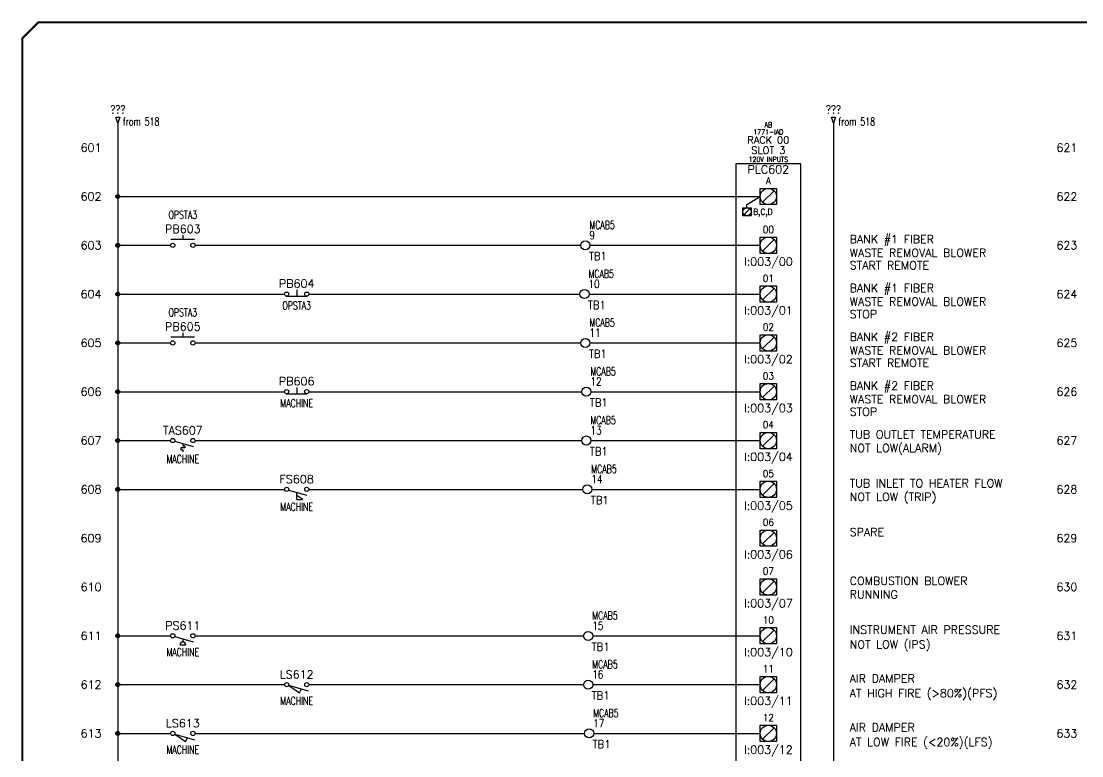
# Model space of a CAD drawing. Header units: inches. Extents: x 0 to 33.5, y 0 to 22.4.
# Drawn here: x 0.02 to 16.32, y 11.16 to 22.44 of the extents above; entities that cross this region are included whole.
import ezdxf
from ezdxf.enums import TextEntityAlignment as Align

# ---------------------------------------------------------------- set-up
doc = ezdxf.new("R2010")
doc.units = ezdxf.units.IN
doc.header["$MEASUREMENT"] = 0
for name, color, linetype in [('BLK_18AWG', 251, 'Continuous'), ('DESC', 150, 'Continuous'), ('LOC', 8, 'Continuous'), ('MISC', 7, 'Continuous'), ('RED_18AWG', 1, 'Continuous'), ('SYMS', 7, 'Continuous'), ('TAGS', 150, 'Continuous'), ('TERMS', 123, 'Continuous'), ('TITLE', 7, 'Continuous'), ('WHT_16AWG', 7, 'Continuous'), ('WIREREF', 52, 'Continuous'), ('XREF', 7, 'Continuous')]:
    doc.layers.add(name, color=color, linetype=linetype)
doc.styles.add('ITALIC', font='ITALIC')
doc.styles.add('LEGACY', font='romans.shx')
doc.styles.add('SIMPLEX', font='SIMPLEX')
doc.styles.add('WD', font='romans.shx')

# ---------------------------------------------------------------- blocks, each defined once
blk = doc.blocks.new('PLCIO_7923')
at = {"layer": 'SYMS'}
for p, q in [((0.5, 0.5), (-0.5, 0.5)), ((-0.5, 0.5), (-0.5, -13.125)), ((0.5, -13.125), (0.5, 0.5)), ((-0.328, -0.125), (-0.125, 0)), ((-0.125, 0.125), (0.125, 0.125)), ((-0.125, -0.125), (-0.125, 0.125)), ((0.088, 0.088), (-0.088, -0.088)), ((0.125, 0.125), (0.125, -0.125)), ((-0.328, -0.172), (-0.328, -0.125)), ((0.125, -0.125), (-0.125, -0.125)), ((-0.391, -0.172), (-0.266, -0.172)), ((-0.391, -0.297), (-0.391, -0.172)), ((-0.266, -0.297), (-0.391, -0.297)), ((-0.284, -0.19), (-0.372, -0.279)), ((-0.266, -0.172), (-0.266, -0.297)), ((-0.125, -0.625), (0.125, -0.625)), ((-0.125, -0.875), (-0.125, -0.625)), ((-0.125, -0.625), (0.125, -0.625)), ((-0.125, -0.875), (-0.125, -0.625)), ((0.125, -0.625), (0.125, -0.875)), ((0.125, -0.625), (0.125, -0.875)), ((0.088, -0.662), (-0.088, -0.838)), ((0.125, -0.875), (-0.125, -0.875)), ((0.125, -0.875), (-0.125, -0.875)), ((-0.125, -1.375), (0.125, -1.375)), ((-0.125, -1.625), (-0.125, -1.375)), ((-0.125, -1.375), (0.125, -1.375)), ((-0.125, -1.625), (-0.125, -1.375)), ((0.088, -1.412), (-0.088, -1.588)), ((0.125, -1.375), (0.125, -1.625)), ((0.125, -1.375), (0.125, -1.625)), ((0.125, -1.625), (-0.125, -1.625)), ((0.125, -1.625), (-0.125, -1.625)), ((-0.125, -2.125), (0.125, -2.125)), ((-0.125, -2.375), (-0.125, -2.125)), ((-0.125, -2.125), (0.125, -2.125)), ((-0.125, -2.375), (-0.125, -2.125)), ((0.088, -2.162), (-0.088, -2.338)), ((0.125, -2.125), (0.125, -2.375)), ((0.125, -2.125), (0.125, -2.375)), ((0.125, -2.375), (-0.125, -2.375)), ((0.125, -2.375), (-0.125, -2.375)), ((-0.125, -2.875), (0.125, -2.875)), ((-0.125, -3.125), (-0.125, -2.875)), ((-0.125, -2.875), (0.125, -2.875)), ((-0.125, -3.125), (-0.125, -2.875)), ((0.088, -2.912), (-0.088, -3.088)), ((0.125, -2.875), (0.125, -3.125)), ((0.125, -2.875), (0.125, -3.125)), ((0.125, -3.125), (-0.125, -3.125)), ((0.125, -3.125), (-0.125, -3.125)), ((-0.125, -3.625), (0.125, -3.625)), ((-0.125, -3.875), (-0.125, -3.625)), ((-0.125, -3.625), (0.125, -3.625)), ((-0.125, -3.875), (-0.125, -3.625)), ((0.088, -3.662), (-0.088, -3.838)), ((0.125, -3.625), (0.125, -3.875)), ((0.125, -3.625), (0.125, -3.875)), ((0.125, -3.875), (-0.125, -3.875)), ((0.125, -3.875), (-0.125, -3.875)), ((-0.125, -4.375), (0.125, -4.375)), ((-0.125, -4.625), (-0.125, -4.375)), ((-0.125, -4.375), (0.125, -4.375)), ((-0.125, -4.625), (-0.125, -4.375)), ((0.125, -4.375), (0.125, -4.625)), ((0.125, -4.375), (0.125, -4.625)), ((0.088, -4.412), (-0.088, -4.588)), ((0.125, -4.625), (-0.125, -4.625)), ((0.125, -4.625), (-0.125, -4.625)), ((-0.125, -5.125), (0.125, -5.125)), ((-0.125, -5.375), (-0.125, -5.125)), ((-0.125, -5.125), (0.125, -5.125)), ((-0.125, -5.375), (-0.125, -5.125)), ((0.088, -5.162), (-0.088, -5.338)), ((0.125, -5.125), (0.125, -5.375)), ((0.125, -5.125), (0.125, -5.375)), ((0.125, -5.375), (-0.125, -5.375)), ((0.125, -5.375), (-0.125, -5.375)), ((-0.125, -5.875), (0.125, -5.875)), ((-0.125, -6.125), (-0.125, -5.875)), ((-0.125, -5.875), (0.125, -5.875)), ((-0.125, -6.125), (-0.125, -5.875)), ((0.088, -5.912), (-0.088, -6.088)), ((0.125, -5.875), (0.125, -6.125)), ((0.125, -5.875), (0.125, -6.125)), ((0.125, -6.125), (-0.125, -6.125)), ((0.125, -6.125), (-0.125, -6.125)), ((-0.125, -6.625), (0.125, -6.625)), ((-0.125, -6.875), (-0.125, -6.625)), ((-0.125, -6.625), (0.125, -6.625)), ((-0.125, -6.875), (-0.125, -6.625)), ((0.088, -6.662), (-0.088, -6.838)), ((0.125, -6.625), (0.125, -6.875)), ((0.125, -6.625), (0.125, -6.875)), ((0.125, -6.875), (-0.125, -6.875)), ((0.125, -6.875), (-0.125, -6.875)), ((-0.125, -7.375), (0.125, -7.375)), ((-0.125, -7.625), (-0.125, -7.375)), ((-0.125, -7.375), (0.125, -7.375)), ((-0.125, -7.625), (-0.125, -7.375)), ((0.088, -7.412), (-0.088, -7.588)), ((0.125, -7.375), (0.125, -7.625)), ((0.125, -7.375), (0.125, -7.625)), ((0.125, -7.625), (-0.125, -7.625)), ((0.125, -7.625), (-0.125, -7.625)), ((-0.125, -8.125), (0.125, -8.125)), ((-0.125, -8.375), (-0.125, -8.125)), ((-0.125, -8.125), (0.125, -8.125)), ((-0.125, -8.375), (-0.125, -8.125)), ((0.125, -8.125), (0.125, -8.375)), ((0.125, -8.125), (0.125, -8.375)), ((0.088, -8.162), (-0.088, -8.338)), ((0.125, -8.375), (-0.125, -8.375)), ((0.125, -8.375), (-0.125, -8.375))]:
    blk.add_line(p, q, dxfattribs=at)
for centre, radius in [((0, 0), 0.125), ((-0.328, -0.234), 0.0625), ((0, -0.75), 0.125), ((0, -1.5), 0.125), ((0, -2.25), 0.125), ((0, -3), 0.125), ((0, -3.75), 0.125), ((0, -4.5), 0.125), ((0, -5.25), 0.125), ((0, -6), 0.125), ((0, -6.75), 0.125), ((0, -7.5), 0.125), ((0, -8.25), 0.125)]:
    blk.add_circle(centre, radius, dxfattribs=at)
at = {"layer": 'SYMS', "style": 'LEGACY'}
for tag, height, width, p in [('LOC', 0.0781, 0.8, (0, 1.17)), ('MFG', 0.0781, 0.8, (0, 1.062)), ('CAT', 0.0781, 0.9, (0, 0.953)), ('DESC', 0.0781, 0.8, (0, 0.53)), ('TERM01', 0.109, 0.9, (0, 0.188)), ('TERM02', 0.109, 0.9, (0, -0.562)), ('TERM03', 0.109, 0.9, (0, -1.312)), ('TERM04', 0.109, 0.9, (0, -2.062)), ('TERM05', 0.109, 0.9, (0, -2.812)), ('TERM06', 0.109, 0.9, (0, -3.562)), ('TERM07', 0.109, 0.9, (0, -4.312)), ('TERM08', 0.109, 0.9, (0, -5.062)), ('TERM09', 0.109, 0.9, (0, -5.812)), ('TERM10', 0.109, 0.9, (0, -6.562)), ('TERM11', 0.109, 0.9, (0, -7.312)), ('TERM12', 0.109, 0.9, (0, -8.062)), ('TERM13', 0.109, 0.9, (0, -8.812)), ('TERM14', 0.109, 0.9, (0, -9.562)), ('TERM15', 0.109, 0.9, (0, -10.312)), ('TERM16', 0.109, 0.9, (0, -11.062)), ('TERM17', 0.109, 0.9, (0, -11.812)), ('TERM18', 0.109, 0.9, (0, -12.562))]:
    blk.add_attdef(tag, text='', height=height, dxfattribs=dict(at, width=width)).set_placement(p, align=Align.CENTER)
at = {"layer": 'SYMS', "linetype": 'Continuous', "style": 'LEGACY', "flags": 9}
blk.add_attdef('ASSYCODE', text='', height=0.01, dxfattribs=at).set_placement((0.23, 1.071), align=Align.CENTER)
at = {"layer": 'SYMS', "style": 'LEGACY'}
for tag, p in [('LINE1', (0, 0.812)), ('LINE2', (0, 0.656)), ('TAG', (0, 0.353))]:
    blk.add_attdef(tag, text='', height=0.109, dxfattribs=at).set_placement(p, align=Align.CENTER)
at = {"layer": 'SYMS', "style": 'LEGACY', "flags": 1}
for tag, p in [('X4TERM01', (-0.125, 0)), ('X4TERM02', (-0.125, -0.75)), ('X4TERM03', (-0.125, -1.5)), ('X4TERM04', (-0.125, -2.25)), ('X4TERM05', (-0.125, -3)), ('X4TERM06', (-0.125, -3.75)), ('X4TERM07', (-0.125, -4.5)), ('X4TERM08', (-0.125, -5.25)), ('X4TERM09', (-0.125, -6)), ('X4TERM10', (-0.125, -6.75)), ('X4TERM11', (-0.125, -7.5)), ('X4TERM12', (-0.125, -8.25)), ('X4TERM13', (-0.125, -9)), ('X4TERM14', (-0.125, -9.75)), ('X4TERM15', (-0.125, -10.5)), ('X4TERM16', (-0.125, -11.25)), ('X4TERM17', (-0.125, -12)), ('X1TERM18', (0.125, -12.75))]:
    blk.add_attdef(tag, p, '', height=0.01, dxfattribs=at)
at = {"layer": 'SYMS', "style": 'LEGACY', "width": 0.9}
for tag, p in [('TERMDESC01', (-0.172, -0.062)), ('TERMDESC02', (-0.188, -0.812)), ('TERMDESC03', (-0.188, -1.562)), ('TERMDESC04', (-0.188, -2.312)), ('TERMDESC05', (-0.188, -3.062)), ('TERMDESC06', (-0.188, -3.812)), ('TERMDESC07', (-0.188, -4.562)), ('TERMDESC08', (-0.188, -5.312)), ('TERMDESC09', (-0.188, -6.062)), ('TERMDESC10', (-0.188, -6.812)), ('TERMDESC11', (-0.188, -7.562)), ('TERMDESC12', (-0.188, -8.312)), ('TERMDESC13', (-0.188, -9.062)), ('TERMDESC14', (-0.188, -9.812)), ('TERMDESC15', (-0.188, -10.562)), ('TERMDESC16', (-0.188, -11.312)), ('TERMDESC17', (-0.188, -12.062))]:
    blk.add_attdef(tag, text='', height=0.0781, dxfattribs=at).set_placement(p, align=Align.TOP_RIGHT)
for tag, height, p in [('TERM', 0.0938, (-0.234, -0.188)), ('TERMDESC18', 0.0781, (0.188, -12.812))]:
    blk.add_attdef(tag, text='', height=height, dxfattribs=at).set_placement(p, align=Align.TOP_LEFT)
for tag, p in [('DESCA02', (1.25, -0.719)), ('DESCB02', (1.25, -0.859)), ('DESCC02', (1.25, -1)), ('DESCD02', (1.25, -1.141)), ('DESCE02', (1.25, -1.281)), ('DESCA03', (1.25, -1.469)), ('DESCB03', (1.25, -1.609)), ('DESCC03', (1.25, -1.75)), ('DESCD03', (1.25, -1.891)), ('DESCE03', (1.25, -2.031)), ('DESCA04', (1.25, -2.219)), ('DESCB04', (1.25, -2.359)), ('DESCC04', (1.25, -2.5)), ('DESCD04', (1.25, -2.641)), ('DESCE04', (1.25, -2.781)), ('DESCA05', (1.25, -2.969)), ('DESCB05', (1.25, -3.109)), ('DESCC05', (1.25, -3.25)), ('DESCD05', (1.25, -3.391)), ('DESCE05', (1.25, -3.531)), ('DESCA06', (1.25, -3.719)), ('DESCB06', (1.25, -3.859)), ('DESCC06', (1.25, -4)), ('DESCD06', (1.25, -4.141)), ('DESCE06', (1.25, -4.281)), ('DESCA07', (1.25, -4.469)), ('DESCB07', (1.25, -4.609)), ('DESCC07', (1.25, -4.75)), ('DESCD07', (1.25, -4.891)), ('DESCE07', (1.25, -5.031)), ('DESCA08', (1.25, -5.219)), ('DESCB08', (1.25, -5.359)), ('DESCC08', (1.25, -5.5)), ('DESCD08', (1.25, -5.641)), ('DESCE08', (1.25, -5.781)), ('DESCA09', (1.25, -5.969)), ('DESCB09', (1.25, -6.109)), ('DESCC09', (1.25, -6.25)), ('DESCD09', (1.25, -6.391)), ('DESCE09', (1.25, -6.531)), ('DESCA10', (1.25, -6.719)), ('DESCB10', (1.25, -6.859)), ('DESCC10', (1.25, -7)), ('DESCD10', (1.25, -7.141)), ('DESCE10', (1.25, -7.281)), ('DESCA11', (1.25, -7.469)), ('DESCB11', (1.25, -7.609)), ('DESCC11', (1.25, -7.75)), ('DESCD11', (1.25, -7.891)), ('DESCE11', (1.25, -8.031)), ('DESCA12', (1.25, -8.219)), ('DESCB12', (1.25, -8.359)), ('DESCC12', (1.25, -8.5)), ('DESCD12', (1.25, -8.641)), ('DESCE12', (1.25, -8.781)), ('DESCA13', (1.25, -8.969)), ('DESCB13', (1.25, -9.109)), ('DESCC13', (1.25, -9.25)), ('DESCD13', (1.25, -9.391)), ('DESCE13', (1.25, -9.531)), ('DESCA14', (1.25, -9.719)), ('DESCB14', (1.25, -9.859)), ('DESCC14', (1.25, -10)), ('DESCD14', (1.25, -10.141)), ('DESCE14', (1.25, -10.281)), ('DESCA15', (1.25, -10.469)), ('DESCB15', (1.25, -10.609)), ('DESCC15', (1.25, -10.75)), ('DESCD15', (1.25, -10.891)), ('DESCE15', (1.25, -11.031)), ('DESCA16', (1.25, -11.219)), ('DESCB16', (1.25, -11.359)), ('DESCC16', (1.25, -11.5)), ('DESCD16', (1.25, -11.641)), ('DESCE16', (1.25, -11.781)), ('DESCA17', (1.25, -11.969)), ('DESCB17', (1.25, -12.109)), ('DESCC17', (1.25, -12.25)), ('DESCD17', (1.25, -12.391)), ('DESCE17', (1.25, -12.531))]:
    blk.add_attdef(tag, p, '', height=0.109, dxfattribs=at)
at = {"layer": 'SYMS', "style": 'LEGACY'}
for tag, p in [('TAGA02', (0, -0.938)), ('TAGA03', (0, -1.688)), ('TAGA04', (0, -2.438)), ('TAGA05', (0, -3.188)), ('TAGA06', (0, -3.938)), ('TAGA07', (0, -4.688)), ('TAGA08', (0, -5.438)), ('TAGA09', (0, -6.188)), ('TAGA10', (0, -6.938)), ('TAGA11', (0, -7.688)), ('TAGA12', (0, -8.438)), ('TAGA13', (0, -9.188)), ('TAGA14', (0, -9.938)), ('TAGA15', (0, -10.688)), ('TAGA16', (0, -11.438)), ('TAGA17', (0, -12.188))]:
    blk.add_attdef(tag, text='', height=0.109, dxfattribs=at).set_placement(p, align=Align.TOP_CENTER)
blk = doc.blocks.new('HTS11')
at = {"linetype": 'Continuous'}
blk.add_line((-0.125, -0.01), (0.157, -0.091), dxfattribs=at)
for p, q in [((0.031, -0.111), (-0.031, -0.111)), ((-0.031, -0.111), (-0.031, -0.142)), ((-0.031, -0.142), (0, -0.142)), ((0, -0.046), (0, -0.08)), ((0, -0.08), (0.031, -0.08)), ((0, -0.142), (0, -0.174)), ((0.031, -0.08), (0.031, -0.111))]:
    blk.add_line(p, q)
for centre in [(-0.155, 0), (0.155, 0)]:
    blk.add_circle(centre, 0.0322)
at = {"style": 'WD', "width": 0.7}
for tag, p in [('INST', (0, 0.732)), ('LOC', (0, 0.562)), ('DESC1', (0, 0.406)), ('DESC2', (0, 0.25)), ('XREF', (0, -0.332))]:
    blk.add_attdef(tag, text='', height=0.125, dxfattribs=at).set_placement(p, align=Align.CENTER)
at = {"style": 'WD'}
blk.add_attdef('TAG1', text='', height=0.125, dxfattribs=at).set_placement((0, 0.094), align=Align.CENTER)
for tag, p, flags in [('X4TERM01', (-0.188, 0), 1), ('FAMILY', (0.038, 0.037), 9), ('CONTACT', (0.038, 0.02), 1), ('X1TERM02', (0.188, 0), 1)]:
    blk.add_attdef(tag, p, '', height=0.01, dxfattribs=dict(at, flags=flags))
for tag, p in [('X2LINK', (0, 0.031)), ('X8LINK', (0, -0.219))]:
    blk.add_attdef(tag, p, '', height=0.01, dxfattribs=at)
at = {"linetype": 'Continuous', "style": 'WD', "flags": 9}
for tag, p in [('CAT', (0.063, -0.007)), ('ASSYCODE', (0.062, -0.047)), ('MFG', (0.063, -0.027))]:
    blk.add_attdef(tag, text='', height=0.01, dxfattribs=at).set_placement(p, align=Align.CENTER)
at = {"linetype": 'Continuous', "style": 'WD', "flags": 8}
blk.add_attdef('TERM01', text='', height=0.125, dxfattribs=at).set_placement((-0.25, -0.016), align=Align.TOP_RIGHT)
blk.add_attdef('TERM02', text='', height=0.125, dxfattribs=at).set_placement((0.25, -0.016), align=Align.TOP_LEFT)
at = {"style": 'WD', "width": 0.7}
blk.add_attdef('RATING1', (0.249, -0.278), '', height=0.125, dxfattribs=at)
blk = doc.blocks.new('HPS11')
at = {"linetype": 'Continuous'}
blk.add_line((-0.125, -0.01), (0.157, -0.091), dxfattribs=at)
for p, q in [((-0.044, -0.141), (0.044, -0.141)), ((0, -0.046), (0, -0.096))]:
    blk.add_line(p, q)
for centre in [(-0.155, 0), (0.155, 0)]:
    blk.add_circle(centre, 0.0322)
blk.add_arc((0, -0.141), 0.0442, 0, 180)
at = {"style": 'WD', "width": 0.7}
for tag, p in [('INST', (0, 0.732)), ('LOC', (0, 0.562)), ('DESC1', (0, 0.406)), ('DESC2', (0, 0.25)), ('XREF', (0, -0.316))]:
    blk.add_attdef(tag, text='', height=0.125, dxfattribs=at).set_placement(p, align=Align.CENTER)
at = {"style": 'WD'}
blk.add_attdef('TAG1', text='', height=0.125, dxfattribs=at).set_placement((0, 0.094), align=Align.CENTER)
for tag, p, flags in [('X4TERM01', (-0.188, 0), 1), ('FAMILY', (0.038, 0.037), 9), ('CONTACT', (0.038, 0.02), 1), ('X1TERM02', (0.188, 0), 1)]:
    blk.add_attdef(tag, p, '', height=0.01, dxfattribs=dict(at, flags=flags))
for tag, p in [('X2LINK', (0, 0.031)), ('X8LINK', (0, -0.172))]:
    blk.add_attdef(tag, p, '', height=0.01, dxfattribs=at)
at = {"linetype": 'Continuous', "style": 'WD', "flags": 9}
for tag, p in [('CAT', (0.063, -0.007)), ('ASSYCODE', (0.062, -0.047)), ('MFG', (0.063, -0.027))]:
    blk.add_attdef(tag, text='', height=0.01, dxfattribs=at).set_placement(p, align=Align.CENTER)
at = {"linetype": 'Continuous', "style": 'WD', "flags": 8}
blk.add_attdef('TERM01', text='', height=0.125, dxfattribs=at).set_placement((-0.25, -0.031), align=Align.TOP_RIGHT)
blk.add_attdef('TERM02', text='', height=0.125, dxfattribs=at).set_placement((0.25, -0.031), align=Align.TOP_LEFT)
at = {"style": 'WD', "width": 0.7}
blk.add_attdef('RATING1', (0.258, -0.304), '', height=0.125, dxfattribs=at)
blk = doc.blocks.new('HFS11')
at = {"linetype": 'Continuous'}
blk.add_line((-0.125, -0.01), (0.157, -0.091), dxfattribs=at)
for p, q in [((0, -0.156), (0, -0.046)), ((0.093, -0.156), (0, -0.094)), ((0, -0.156), (0.093, -0.156))]:
    blk.add_line(p, q)
for centre in [(-0.155, 0), (0.155, 0)]:
    blk.add_circle(centre, 0.0322)
at = {"style": 'WD', "width": 0.7}
for tag, p in [('INST', (0, 0.732)), ('LOC', (0, 0.562)), ('DESC1', (0, 0.406)), ('DESC2', (0, 0.25)), ('XREF', (0, -0.348))]:
    blk.add_attdef(tag, text='', height=0.125, dxfattribs=at).set_placement(p, align=Align.CENTER)
at = {"style": 'WD'}
blk.add_attdef('TAG1', text='', height=0.125, dxfattribs=at).set_placement((0, 0.094), align=Align.CENTER)
for tag, p, flags in [('X4TERM01', (-0.188, 0), 1), ('FAMILY', (0.038, 0.037), 9), ('CONTACT', (0.038, 0.02), 1), ('X1TERM02', (0.188, 0), 1)]:
    blk.add_attdef(tag, p, '', height=0.01, dxfattribs=dict(at, flags=flags))
for tag, p in [('X2LINK', (0, 0.047)), ('X8LINK', (0, -0.203))]:
    blk.add_attdef(tag, p, '', height=0.01, dxfattribs=at)
at = {"linetype": 'Continuous', "style": 'WD', "flags": 9}
for tag, p in [('CAT', (0.063, -0.007)), ('ASSYCODE', (0.062, -0.047)), ('MFG', (0.063, -0.027))]:
    blk.add_attdef(tag, text='', height=0.01, dxfattribs=at).set_placement(p, align=Align.CENTER)
at = {"linetype": 'Continuous', "style": 'WD', "flags": 8}
blk.add_attdef('TERM01', text='', height=0.125, dxfattribs=at).set_placement((-0.25, -0.031), align=Align.TOP_RIGHT)
blk.add_attdef('TERM02', text='', height=0.125, dxfattribs=at).set_placement((0.25, -0.031), align=Align.TOP_LEFT)
at = {"style": 'WD', "width": 0.7}
blk.add_attdef('RATING1', (0.249, -0.313), '', height=0.125, dxfattribs=at)
blk = doc.blocks.new('HLS11')
at = {"linetype": 'Continuous'}
for p, q in [((-0.125, -0.01), (0.041, -0.124)), ((-0.125, -0.01), (0.179, -0.097)), ((0.041, -0.124), (0.073, -0.067))]:
    blk.add_line(p, q, dxfattribs=at)
for centre in [(-0.155, 0), (0.155, 0)]:
    blk.add_circle(centre, 0.0322)
at = {"style": 'WD', "width": 0.7}
for tag, p in [('INST', (0, 0.732)), ('LOC', (0, 0.562)), ('DESC1', (0, 0.406)), ('DESC2', (0, 0.25)), ('XREF', (0, -0.299))]:
    blk.add_attdef(tag, text='', height=0.125, dxfattribs=at).set_placement(p, align=Align.CENTER)
at = {"style": 'WD'}
blk.add_attdef('TAG1', text='', height=0.125, dxfattribs=at).set_placement((0, 0.094), align=Align.CENTER)
for tag, p, flags in [('X4TERM01', (-0.188, 0), 1), ('FAMILY', (0.038, 0.037), 9), ('CONTACT', (0.038, 0.02), 1), ('X1TERM02', (0.188, 0), 1)]:
    blk.add_attdef(tag, p, '', height=0.01, dxfattribs=dict(at, flags=flags))
for tag, p in [('X2LINK', (0, 0.031)), ('X8LINK', (0, -0.156))]:
    blk.add_attdef(tag, p, '', height=0.01, dxfattribs=at)
at = {"linetype": 'Continuous', "style": 'WD', "flags": 9}
for tag, p in [('CAT', (0.063, -0.007)), ('ASSYCODE', (0.062, -0.047)), ('MFG', (0.063, -0.027))]:
    blk.add_attdef(tag, text='', height=0.01, dxfattribs=at).set_placement(p, align=Align.CENTER)
at = {"linetype": 'Continuous', "style": 'WD', "flags": 8}
blk.add_attdef('TERM01', text='', height=0.125, dxfattribs=at).set_placement((-0.25, -0.031), align=Align.TOP_RIGHT)
blk.add_attdef('TERM02', text='', height=0.125, dxfattribs=at).set_placement((0.25, -0.031), align=Align.TOP_LEFT)
blk = doc.blocks.new('WDDOT')
for radius in [0.03, 0.0187, 0.00929]:
    blk.add_circle((0, 0), radius)
blk = doc.blocks.new('WD_MLRH')
at = {"style": 'WD'}
blk.add_attdef('RUNGFIRST', text='', height=0.125, dxfattribs=at).set_placement((-0.25, 0), align=Align.MIDDLE_RIGHT)
at = {"style": 'WD', "flags": 1}
for tag, p in [('RUNGHORV', (-0.25, -0.127)), ('RUNGINC', (-0.25, -0.163)), ('WIREMODE', (-0.25, -0.281)), ('RUNGDIST', (-0.25, -0.2)), ('RUNGCNT', (-0.25, -0.237)), ('WIREFMT', (-0.25, -0.321)), ('WIRE-START', (-0.25, -0.356)), ('WIRE-GSUF', (-0.25, -0.396)), ('PH3SPACE', (-0.25, -0.437))]:
    blk.add_attdef(tag, text='', height=0.025, dxfattribs=at).set_placement(p, align=Align.RIGHT)
blk = doc.blocks.new('HA1D2')
blk.add_lwpolyline([(0, 0.094), (0.031, 0.094), (0, 0), (-0.031, 0.094), (0, 0.094)])
at = {"style": 'WD', "width": 0.8, "flags": 8}
blk.add_attdef('WIRENO', text='', height=0.125, dxfattribs=at).set_placement((0, 0.15), align=Align.CENTER)
at = {"style": 'WD', "flags": 1}
for tag, p in [('X8TERM01', (0, 0)), ('SIGCODE', (0.026, 0.066))]:
    blk.add_attdef(tag, p, '', height=0.01, dxfattribs=at)
at = {"style": 'WD', "width": 0.7}
for tag, p in [('XREF', (0.077, -0.037)), ('DESC1', (0.077, -0.206))]:
    blk.add_attdef(tag, p, '', height=0.125, dxfattribs=at)
blk = doc.blocks.new('HPB12')
for p, q in [((0, 0.065), (0, -0.033)), ((-0.156, -0.033), (0.156, -0.033))]:
    blk.add_line(p, q)
for centre in [(-0.155, 0), (0.155, 0)]:
    blk.add_circle(centre, 0.0322)
at = {"style": 'WD', "width": 0.7}
for tag, p in [('INST', (0, 0.738)), ('LOC', (0, 0.568)), ('DESC1', (0, 0.412)), ('DESC2', (0, 0.255)), ('XREF', (0, -0.232))]:
    blk.add_attdef(tag, text='', height=0.125, dxfattribs=at).set_placement(p, align=Align.CENTER)
at = {"style": 'WD'}
blk.add_attdef('TAG1', text='', height=0.125, dxfattribs=at).set_placement((0, 0.099), align=Align.CENTER)
for tag, p, flags in [('X4TERM01', (-0.188, 0), 1), ('FAMILY', (0.054, 0.058), 9), ('CONTACT', (0.054, 0.042), 9), ('X1TERM02', (0.188, 0), 1)]:
    blk.add_attdef(tag, p, '', height=0.01, dxfattribs=dict(at, flags=flags))
for tag, p in [('X2LINK', (0, 0.125)), ('X8LINK', (0, -0.094))]:
    blk.add_attdef(tag, p, '', height=0.01, dxfattribs=at)
at = {"linetype": 'Continuous', "style": 'WD', "flags": 9}
for tag, p in [('MFG', (0.076, -0.006)), ('CAT', (0.076, 0.017)), ('ASSYCODE', (0.076, -0.022))]:
    blk.add_attdef(tag, text='', height=0.01, dxfattribs=at).set_placement(p, align=Align.CENTER)
at = {"linetype": 'Continuous', "style": 'WD', "flags": 8}
blk.add_attdef('TERM01', text='', height=0.125, dxfattribs=at).set_placement((-0.25, -0.031), align=Align.TOP_RIGHT)
blk.add_attdef('TERM02', text='', height=0.125, dxfattribs=at).set_placement((0.25, -0.031), align=Align.TOP_LEFT)
blk = doc.blocks.new('HPB11')
for p, q in [((-0.185, 0.094), (0.18, 0.094)), ((0, 0.156), (0, 0.094))]:
    blk.add_line(p, q)
for centre in [(-0.155, 0), (0.155, 0)]:
    blk.add_circle(centre, 0.0322)
at = {"style": 'WD', "width": 0.7}
for tag, p in [('INST', (0, 0.826)), ('LOC', (0, 0.656)), ('DESC1', (0, 0.5)), ('DESC2', (0, 0.344)), ('XREF', (0, -0.219))]:
    blk.add_attdef(tag, text='', height=0.125, dxfattribs=at).set_placement(p, align=Align.CENTER)
at = {"style": 'WD'}
blk.add_attdef('TAG1', text='', height=0.125, dxfattribs=at).set_placement((0, 0.188), align=Align.CENTER)
for tag, p in [('X2LINK', (0, 0.219)), ('X8LINK', (0, 0))]:
    blk.add_attdef(tag, p, '', height=0.01, dxfattribs=at)
for tag, p, flags in [('X4TERM01', (-0.188, 0), 1), ('X1TERM02', (0.188, 0), 1), ('FAMILY', (0.205, 0.152), 9), ('CONTACT', (0.205, 0.136), 1)]:
    blk.add_attdef(tag, p, '', height=0.01, dxfattribs=dict(at, flags=flags))
at = {"linetype": 'Continuous', "style": 'WD', "flags": 9}
for tag, p in [('ASSYCODE', (0.23, 0.071)), ('MFG', (0.228, 0.089)), ('CAT', (0.23, 0.108))]:
    blk.add_attdef(tag, text='', height=0.01, dxfattribs=at).set_placement(p, align=Align.CENTER)
at = {"linetype": 'Continuous', "style": 'WD', "flags": 8}
blk.add_attdef('TERM01', text='', height=0.125, dxfattribs=at).set_placement((-0.25, -0.031), align=Align.TOP_RIGHT)
blk.add_attdef('TERM02', text='', height=0.125, dxfattribs=at).set_placement((0.25, -0.031), align=Align.TOP_LEFT)
blk = doc.blocks.new('acade_title')
at = {"layer": 'TITLE', "const_width": 0.0312}
blk.add_lwpolyline([(30.594, 0.281), (30.594, 22.177), (30.344, 22.427), (0.281, 22.427), (0.031, 22.177), (0.031, 0.281), (0.281, 0.031), (30.344, 0.031)], close=True, dxfattribs=at)
at = {"layer": 'TITLE', "color": 1, "style": 'ITALIC'}
for tag, height, p in [('TITLE#1', 0.125, (32.156, 3.406)), ('TITLE#2', 0.125, (32.156, 3.204)), ('TITLE#3', 0.125, (32.156, 3.001)), ('TITLE#4', 0.125, (32.156, 2.799)), ('DWG#', 0.2, (32.156, 0.826))]:
    blk.add_attdef(tag, text='', height=height, dxfattribs=at).set_placement(p, align=Align.CENTER)
at = {"layer": 'TITLE', "color": 1, "style": 'SIMPLEX'}
blk.add_attdef('CAD#', (30.826, 1.958), '', height=0.0938, rotation=90, dxfattribs=at)
at = {"layer": 'TITLE', "color": 1}
for tag, p, height, style in [('ENGINEER', (31.237, 1.958), 0.0938, 'ITALIC'), ('CHKDBY', (32.424, 1.958), 0.0938, 'ITALIC'), ('JOB#', (31.464, 1.644), 0.0938, 'SIMPLEX'), ('DRAWNBY', (32.494, 1.644), 0.0938, 'ITALIC'), ('SCALE', (31.353, 1.344), 0.0938, 'SIMPLEX'), ('DATE', (32.408, 1.344), 0.0938, 'SIMPLEX'), ('SHTS', (32.532, 0.25), 0.2, 'ITALIC')]:
    blk.add_attdef(tag, p, '', height=height, dxfattribs=dict(at, style=style))
at = {"layer": 'TITLE', "color": 1, "style": 'ITALIC'}
blk.add_attdef('SH#', text='', height=0.2, dxfattribs=at).set_placement((31.881, 0.25), align=Align.RIGHT)
at = {"layer": 'TITLE', "color": 7, "flags": 9}
blk.add_attdef('WD_TB', (31.219, 0.031), '', height=0.125, dxfattribs=at)
blk = doc.blocks.new('HT0002')
blk.add_circle((0, 0), 0.0699)
at = {"style": 'WD'}
for tag, p, width in [('INST', (0.062, 0.42), 0.7), ('LOC', (0.062, 0.25), 0.7), ('DESC1', (0.053, -0.385), 0.8)]:
    blk.add_attdef(tag, p, '', height=0.125, dxfattribs=dict(at, width=width))
at = {"linetype": 'Continuous', "style": 'WD'}
for tag, p, height, width, flags in [('TERM01', (0.062, 0.094), 0.125, 0.8, 8), ('TAGSTRIP', (0.053, -0.229), 0.125, 0.9, 8), ('CAT', (0.213, -0.406), 0.109, 0.8, 1), ('DESC2', (0.053, -0.541), 0.125, 0.8, 8), ('DESC3', (0.053, -0.698), 0.125, 0.8, 8)]:
    blk.add_attdef(tag, p, '', height=height, dxfattribs=dict(at, width=width, flags=flags))
at = {"style": 'WD', "flags": 1}
for tag, p, height in [('X4TERM01', (-0.07, 0), 0.0125), ('X4TERMDESC01', (-0.055, -0.023), 0.025), ('X2TERMDESC01', (-0.006, 0.029), 0.025), ('STRIPSEQ', (0, 0), 0.00125), ('X2TERM01', (0, 0.07), 0.0125), ('X2PIN01', (0.033, 0.084), 0.0125), ('X1TERMDESC01', (0.039, 0.007), 0.025), ('X1TERM01', (0.07, 0), 0.0125), ('X1PIN01', (0.087, 0.016), 0.0125), ('X4PIN01', (-0.114, -0.038), 0.0125), ('LINKTERM', (0, -0.002), 0.00125), ('X8TERM01', (0, -0.07), 0.0125), ('X8TERMDESC01', (0, -0.054), 0.025), ('X8PIN01', (0.026, -0.096), 0.0125)]:
    blk.add_attdef(tag, p, '', height=height, dxfattribs=at)
at = {"linetype": 'Continuous', "style": 'WD', "width": 0.8, "flags": 1}
blk.add_attdef('MFG', text='', height=0.109, dxfattribs=at).set_placement((0.088, -0.406), align=Align.RIGHT)
at = {"style": 'WD', "width": 0.7, "flags": 1}
blk.add_attdef('ASSYCODE', (0.062, -0.281), '', height=0.01, dxfattribs=at)

msp = doc.modelspace()

# ---------------------------------------------------------------- linework, layer by layer
at = {"layer": 'BLK_18AWG'}
for p, q in [((1.5, 20.875), (1.5, 5.875)), ((1.5, 19.75), (11.375, 19.75)), ((1.5, 19), (2.312, 19)), ((1.5, 18.25), (4.062, 18.25)), ((1.5, 17.5), (2.312, 17.5)), ((1.5, 16.75), (4.062, 16.75)), ((1.5, 16), (2.312, 16)), ((1.5, 15.25), (4.062, 15.25)), ((1.5, 13), (2.312, 13)), ((1.5, 12.25), (4.062, 12.25)), ((1.5, 11.5), (2.312, 11.5))]:
    msp.add_line(p, q, dxfattribs=at)
at = {"layer": 'RED_18AWG'}
for p, q in [((2.688, 19), (8.618, 19)), ((8.758, 19), (11.375, 19)), ((4.438, 18.25), (8.604, 18.25)), ((8.743, 18.25), (11.375, 18.25)), ((2.688, 17.5), (8.618, 17.5)), ((8.758, 17.5), (11.375, 17.5)), ((4.438, 16.75), (8.632, 16.75)), ((8.772, 16.75), (11.375, 16.75)), ((2.688, 16), (8.632, 16)), ((8.772, 16), (11.375, 16)), ((4.438, 15.25), (8.647, 15.25)), ((8.787, 15.25), (11.375, 15.25)), ((2.688, 13), (8.661, 13)), ((8.801, 13), (11.375, 13)), ((4.438, 12.25), (8.661, 12.25)), ((8.801, 12.25), (11.375, 12.25)), ((2.688, 11.5), (8.676, 11.5)), ((8.815, 11.5), (11.375, 11.5))]:
    msp.add_line(p, q, dxfattribs=at)
at = {"layer": 'WHT_16AWG'}
msp.add_line((12.5, 20.875), (12.5, 5.875), dxfattribs=at)

# ---------------------------------------------------------------- block references
msp.add_blockref('acade_title', (0, 0))
ref = msp.add_blockref('PLCIO_7923', (11.5, 19.75))
ref.add_attrib('TERM01', 'A', dxfattribs={"layer": 'TERMS', "height": 0.109, "style": 'WD', "width": 0.9}).set_placement((11.5, 19.938), align=Align.CENTER)
ref.add_attrib('TAG', 'PLC602', dxfattribs={"layer": 'TAGS', "height": 0.125, "style": 'WD'}).set_placement((11.5, 20.103), align=Align.CENTER)
ref.add_attrib('TERM', 'B,C,D', dxfattribs={"layer": 'TERMS', "height": 0.0938, "style": 'WD', "width": 0.9}).set_placement((11.266, 19.562), align=Align.TOP_LEFT)
ref.add_attrib('LINE1', 'RACK 00', dxfattribs={"layer": 'MISC', "height": 0.1094, "style": 'WD'}).set_placement((11.5, 20.562), align=Align.CENTER)
ref.add_attrib('LINE2', 'SLOT 3', dxfattribs={"layer": 'MISC', "height": 0.1094, "style": 'WD'}).set_placement((11.5, 20.406), align=Align.CENTER)
ref.add_attrib('DESC', '120V INPUTS', dxfattribs={"layer": 'DESC', "height": 0.07812, "style": 'WD', "width": 0.8}).set_placement((11.5, 20.28), align=Align.CENTER)
ref.add_attrib('CAT', '1771-IAD', dxfattribs={"layer": 'MISC', "height": 0.0781, "style": 'WD', "width": 0.9}).set_placement((11.5, 20.703), align=Align.CENTER)
ref.add_attrib('MFG', 'AB', dxfattribs={"layer": 'MISC', "height": 0.0781, "style": 'WD', "width": 0.8}).set_placement((11.5, 20.812), align=Align.CENTER)
ref.add_attrib('TERM02', '00', dxfattribs={"layer": 'TERMS', "height": 0.1094, "style": 'WD', "width": 0.9}).set_placement((11.5, 19.188), align=Align.CENTER)
ref.add_attrib('TAGA02', 'I:003/00', dxfattribs={"layer": 'TAGS', "height": 0.125, "style": 'WD'}).set_placement((11.5, 18.812), align=Align.TOP_CENTER)
ref.add_attrib('DESCA02', 'BANK #1 FIBER', (12.75, 19.031), dxfattribs={"layer": 'DESC', "height": 0.125, "style": 'WD'})
ref.add_attrib('DESCB02', 'WASTE REMOVAL BLOWER', (12.75, 18.822), dxfattribs={"layer": 'DESC', "height": 0.125, "style": 'WD'})
ref.add_attrib('DESCC02', 'START REMOTE', (12.75, 18.63), dxfattribs={"layer": 'DESC', "height": 0.125, "style": 'WD'})
ref.add_attrib('TERM03', '01', dxfattribs={"layer": 'TERMS', "height": 0.1094, "style": 'WD', "width": 0.9}).set_placement((11.5, 18.438), align=Align.CENTER)
ref.add_attrib('TAGA03', 'I:003/01', dxfattribs={"layer": 'TAGS', "height": 0.125, "style": 'WD'}).set_placement((11.5, 18.062), align=Align.TOP_CENTER)
ref.add_attrib('DESCA03', 'BANK #1 FIBER', (12.75, 18.281), dxfattribs={"layer": 'DESC', "height": 0.125, "style": 'WD'})
ref.add_attrib('DESCB03', 'WASTE REMOVAL BLOWER', (12.75, 18.072), dxfattribs={"layer": 'DESC', "height": 0.125, "style": 'WD'})
ref.add_attrib('DESCC03', 'STOP ', (12.75, 17.88), dxfattribs={"layer": 'DESC', "height": 0.125, "style": 'WD'})
ref.add_attrib('TERM04', '02', dxfattribs={"layer": 'TERMS', "height": 0.1094, "style": 'WD', "width": 0.9}).set_placement((11.5, 17.688), align=Align.CENTER)
ref.add_attrib('TAGA04', 'I:003/02', dxfattribs={"layer": 'TAGS', "height": 0.125, "style": 'WD'}).set_placement((11.5, 17.312), align=Align.TOP_CENTER)
ref.add_attrib('DESCA04', 'BANK #2 FIBER', (12.75, 17.531), dxfattribs={"layer": 'DESC', "height": 0.125, "style": 'WD'})
ref.add_attrib('DESCB04', 'WASTE REMOVAL BLOWER', (12.75, 17.322), dxfattribs={"layer": 'DESC', "height": 0.125, "style": 'WD'})
ref.add_attrib('DESCC04', 'START REMOTE', (12.75, 17.13), dxfattribs={"layer": 'DESC', "height": 0.125, "style": 'WD'})
ref.add_attrib('TERM05', '03', dxfattribs={"layer": 'TERMS', "height": 0.1094, "style": 'WD', "width": 0.9}).set_placement((11.5, 16.938), align=Align.CENTER)
ref.add_attrib('TAGA05', 'I:003/03', dxfattribs={"layer": 'TAGS', "height": 0.125, "style": 'WD'}).set_placement((11.5, 16.562), align=Align.TOP_CENTER)
ref.add_attrib('DESCA05', 'BANK #2 FIBER', (12.75, 16.781), dxfattribs={"layer": 'DESC', "height": 0.125, "style": 'WD'})
ref.add_attrib('DESCB05', 'WASTE REMOVAL BLOWER', (12.75, 16.572), dxfattribs={"layer": 'DESC', "height": 0.125, "style": 'WD'})
ref.add_attrib('DESCC05', 'STOP ', (12.75, 16.38), dxfattribs={"layer": 'DESC', "height": 0.125, "style": 'WD'})
ref.add_attrib('TERM06', '04', dxfattribs={"layer": 'TERMS', "height": 0.1094, "style": 'WD', "width": 0.9}).set_placement((11.5, 16.188), align=Align.CENTER)
ref.add_attrib('TAGA06', 'I:003/04', dxfattribs={"layer": 'TAGS', "height": 0.125, "style": 'WD'}).set_placement((11.5, 15.812), align=Align.TOP_CENTER)
ref.add_attrib('DESCA06', 'TUB OUTLET TEMPERATURE', (12.75, 16.031), dxfattribs={"layer": 'DESC', "height": 0.125, "style": 'WD'})
ref.add_attrib('DESCB06', 'NOT LOW(ALARM)', (12.75, 15.822), dxfattribs={"layer": 'DESC', "height": 0.125, "style": 'WD'})
ref.add_attrib('TERM07', '05', dxfattribs={"layer": 'TERMS', "height": 0.1094, "style": 'WD', "width": 0.9}).set_placement((11.5, 15.438), align=Align.CENTER)
ref.add_attrib('TAGA07', 'I:003/05', dxfattribs={"layer": 'TAGS', "height": 0.125, "style": 'WD'}).set_placement((11.5, 15.062), align=Align.TOP_CENTER)
ref.add_attrib('DESCA07', 'TUB INLET TO HEATER FLOW', (12.75, 15.281), dxfattribs={"layer": 'DESC', "height": 0.125, "style": 'WD'})
ref.add_attrib('DESCB07', 'NOT LOW (TRIP)', (12.75, 15.072), dxfattribs={"layer": 'DESC', "height": 0.125, "style": 'WD'})
ref.add_attrib('TERM08', '06', dxfattribs={"layer": 'TERMS', "height": 0.1094, "style": 'WD', "width": 0.9}).set_placement((11.5, 14.688), align=Align.CENTER)
ref.add_attrib('TAGA08', 'I:003/06', dxfattribs={"layer": 'TAGS', "height": 0.125, "style": 'WD'}).set_placement((11.5, 14.312), align=Align.TOP_CENTER)
ref.add_attrib('DESCA08', 'SPARE', (12.75, 14.531), dxfattribs={"layer": 'DESC', "height": 0.125, "style": 'WD'})
ref.add_attrib('TERM09', '07', dxfattribs={"layer": 'TERMS', "height": 0.1094, "style": 'WD', "width": 0.9}).set_placement((11.5, 13.938), align=Align.CENTER)
ref.add_attrib('TAGA09', 'I:003/07', dxfattribs={"layer": 'TAGS', "height": 0.125, "style": 'WD'}).set_placement((11.5, 13.562), align=Align.TOP_CENTER)
ref.add_attrib('DESCA09', 'COMBUSTION BLOWER', (12.75, 13.781), dxfattribs={"layer": 'DESC', "height": 0.125, "style": 'WD'})
ref.add_attrib('DESCB09', 'RUNNING', (12.75, 13.572), dxfattribs={"layer": 'DESC', "height": 0.125, "style": 'WD'})
ref.add_attrib('TERM10', '10', dxfattribs={"layer": 'TERMS', "height": 0.1094, "style": 'WD', "width": 0.9}).set_placement((11.5, 13.188), align=Align.CENTER)
ref.add_attrib('TAGA10', 'I:003/10', dxfattribs={"layer": 'TAGS', "height": 0.125, "style": 'WD'}).set_placement((11.5, 12.812), align=Align.TOP_CENTER)
ref.add_attrib('DESCA10', 'INSTRUMENT AIR PRESSURE', (12.75, 13.031), dxfattribs={"layer": 'DESC', "height": 0.125, "style": 'WD'})
ref.add_attrib('DESCB10', 'NOT LOW (IPS)', (12.75, 12.805), dxfattribs={"layer": 'DESC', "height": 0.125, "style": 'WD'})
ref.add_attrib('TERM11', '11', dxfattribs={"layer": 'TERMS', "height": 0.1094, "style": 'WD', "width": 0.9}).set_placement((11.5, 12.438), align=Align.CENTER)
ref.add_attrib('TAGA11', 'I:003/11', dxfattribs={"layer": 'TAGS', "height": 0.125, "style": 'WD'}).set_placement((11.5, 12.062), align=Align.TOP_CENTER)
ref.add_attrib('DESCA11', 'AIR DAMPER', (12.75, 12.281), dxfattribs={"layer": 'DESC', "height": 0.125, "style": 'WD'})
ref.add_attrib('DESCB11', 'AT HIGH FIRE (>80%)(PFS)', (12.75, 12.055), dxfattribs={"layer": 'DESC', "height": 0.125, "style": 'WD'})
ref.add_attrib('TERM12', '12', dxfattribs={"layer": 'TERMS', "height": 0.1094, "style": 'WD', "width": 0.9}).set_placement((11.5, 11.688), align=Align.CENTER)
ref.add_attrib('TAGA12', 'I:003/12', dxfattribs={"layer": 'TAGS', "height": 0.125, "style": 'WD'}).set_placement((11.5, 11.312), align=Align.TOP_CENTER)
ref.add_attrib('DESCA12', 'AIR DAMPER', (12.75, 11.531), dxfattribs={"layer": 'DESC', "height": 0.125, "style": 'WD'})
ref.add_attrib('DESCB12', 'AT LOW FIRE (<20%)(LFS)', (12.75, 11.305), dxfattribs={"layer": 'DESC', "height": 0.125, "style": 'WD'})
at = {"layer": 'SYMS'}
ref = msp.add_blockref('HA1D2', (1.5, 20.875), dxfattribs=at)
ref.add_attrib('XREF', 'from 518', (1.577, 20.838), dxfattribs={"layer": 'XREF', "height": 0.125, "style": 'WD', "width": 0.7})
ref.add_attrib('WIRENO', '???', dxfattribs={"layer": 'WIREREF', "height": 0.125, "style": 'WD', "width": 0.8, "flags": 8}).set_placement((1.5, 21.025), align=Align.CENTER)
ref = msp.add_blockref('HA1D2', (12.5, 20.875), dxfattribs=at)
ref.add_attrib('XREF', 'from 518', (12.577, 20.838), dxfattribs={"layer": 'XREF', "height": 0.125, "style": 'WD', "width": 0.7})
ref.add_attrib('WIRENO', '???', dxfattribs={"layer": 'WIREREF', "height": 0.125, "style": 'WD', "width": 0.8, "flags": 8}).set_placement((12.5, 21.025), align=Align.CENTER)
ref = msp.add_blockref('WD_MLRH', (1.5, 20.5), dxfattribs=at)
ref.add_attrib('RUNGFIRST', '601', dxfattribs={"layer": 'MISC', "height": 0.125, "style": 'WD'}).set_placement((1.25, 20.5), align=Align.MIDDLE_RIGHT)
ref = msp.add_blockref('WD_MLRH', (16.5, 20.5), dxfattribs=at)
ref.add_attrib('RUNGFIRST', '621', dxfattribs={"layer": 'MISC', "height": 0.125, "style": 'WD'}).set_placement((16.25, 20.5), align=Align.MIDDLE_RIGHT)
for p in [(1.5, 19.75), (1.5, 19), (1.5, 18.25), (1.5, 17.5), (1.5, 16.75), (1.5, 16), (1.5, 15.25), (1.5, 13), (1.5, 12.25), (1.5, 11.5)]:
    msp.add_blockref('WDDOT', p, dxfattribs=at)
ref = msp.add_blockref('HPB11', (2.5, 19), dxfattribs=at)
ref.add_attrib('TAG1', 'PB603', dxfattribs={"layer": 'TAGS', "height": 0.125, "style": 'WD'}).set_placement((2.5, 19.188), align=Align.CENTER)
ref.add_attrib('LOC', 'OPSTA3', dxfattribs={"layer": 'LOC', "height": 0.125, "style": 'WD', "width": 0.7}).set_placement((2.5, 19.406), align=Align.CENTER)
ref = msp.add_blockref('HT0002', (8.688, 19), dxfattribs=at)
ref.add_attrib('TERM01', '9', (8.75, 19.094), dxfattribs={"layer": 'TERMS', "linetype": 'Continuous', "height": 0.125, "style": 'WD', "width": 0.8, "flags": 8})
ref.add_attrib('LOC', 'MCAB5', (8.75, 19.25), dxfattribs={"layer": 'LOC', "height": 0.125, "style": 'WD', "width": 0.7})
ref.add_attrib('TAGSTRIP', 'TB1', (8.741, 18.771), dxfattribs={"layer": 'TAGS', "linetype": 'Continuous', "height": 0.125, "style": 'WD', "width": 0.9, "flags": 8})
ref = msp.add_blockref('HT0002', (8.674, 18.25), dxfattribs=at)
ref.add_attrib('TERM01', '10', (8.736, 18.344), dxfattribs={"layer": 'TERMS', "linetype": 'Continuous', "height": 0.125, "style": 'WD', "width": 0.8, "flags": 8})
ref.add_attrib('LOC', 'MCAB5', (8.736, 18.5), dxfattribs={"layer": 'LOC', "height": 0.125, "style": 'WD', "width": 0.7})
ref.add_attrib('TAGSTRIP', 'TB1', (8.727, 18.021), dxfattribs={"layer": 'TAGS', "linetype": 'Continuous', "height": 0.125, "style": 'WD', "width": 0.9, "flags": 8})
ref = msp.add_blockref('HPB12', (4.25, 18.25), dxfattribs=at)
ref.add_attrib('TAG1', 'PB604', dxfattribs={"layer": 'TAGS', "height": 0.125, "style": 'WD'}).set_placement((4.25, 18.349), align=Align.CENTER)
ref.add_attrib('LOC', 'OPSTA3', dxfattribs={"layer": 'LOC', "height": 0.125, "style": 'WD', "width": 0.7}).set_placement((4.25, 18.011), align=Align.CENTER)
ref = msp.add_blockref('HPB11', (2.5, 17.5), dxfattribs=at)
ref.add_attrib('TAG1', 'PB605', dxfattribs={"layer": 'TAGS', "height": 0.125, "style": 'WD'}).set_placement((2.5, 17.688), align=Align.CENTER)
ref.add_attrib('LOC', 'OPSTA3', dxfattribs={"layer": 'LOC', "height": 0.125, "style": 'WD', "width": 0.7}).set_placement((2.5, 17.906), align=Align.CENTER)
ref = msp.add_blockref('HT0002', (8.688, 17.5), dxfattribs=at)
ref.add_attrib('TERM01', '11', (8.75, 17.594), dxfattribs={"layer": 'TERMS', "linetype": 'Continuous', "height": 0.125, "style": 'WD', "width": 0.8, "flags": 8})
ref.add_attrib('LOC', 'MCAB5', (8.75, 17.75), dxfattribs={"layer": 'LOC', "height": 0.125, "style": 'WD', "width": 0.7})
ref.add_attrib('TAGSTRIP', 'TB1', (8.741, 17.271), dxfattribs={"layer": 'TAGS', "linetype": 'Continuous', "height": 0.125, "style": 'WD', "width": 0.9, "flags": 8})
ref = msp.add_blockref('HT0002', (8.702, 16.75), dxfattribs=at)
ref.add_attrib('TERM01', '12', (8.765, 16.844), dxfattribs={"layer": 'TERMS', "linetype": 'Continuous', "height": 0.125, "style": 'WD', "width": 0.8, "flags": 8})
ref.add_attrib('LOC', 'MCAB5', (8.765, 17), dxfattribs={"layer": 'LOC', "height": 0.125, "style": 'WD', "width": 0.7})
ref.add_attrib('TAGSTRIP', 'TB1', (8.756, 16.521), dxfattribs={"layer": 'TAGS', "linetype": 'Continuous', "height": 0.125, "style": 'WD', "width": 0.9, "flags": 8})
ref = msp.add_blockref('HPB12', (4.25, 16.75), dxfattribs=at)
ref.add_attrib('TAG1', 'PB606', dxfattribs={"layer": 'TAGS', "height": 0.125, "style": 'WD'}).set_placement((4.25, 16.849), align=Align.CENTER)
ref.add_attrib('LOC', 'MACHINE', dxfattribs={"layer": 'LOC', "height": 0.125, "style": 'WD', "width": 0.7}).set_placement((4.25, 16.511), align=Align.CENTER)
ref = msp.add_blockref('HT0002', (8.702, 16), dxfattribs=at)
ref.add_attrib('TERM01', '13', (8.765, 16.094), dxfattribs={"layer": 'TERMS', "linetype": 'Continuous', "height": 0.125, "style": 'WD', "width": 0.8, "flags": 8})
ref.add_attrib('LOC', 'MCAB5', (8.765, 16.25), dxfattribs={"layer": 'LOC', "height": 0.125, "style": 'WD', "width": 0.7})
ref.add_attrib('TAGSTRIP', 'TB1', (8.756, 15.771), dxfattribs={"layer": 'TAGS', "linetype": 'Continuous', "height": 0.125, "style": 'WD', "width": 0.9, "flags": 8})
ref = msp.add_blockref('HTS11', (2.5, 16), dxfattribs=at)
ref.add_attrib('TAG1', 'TAS607', dxfattribs={"layer": 'TAGS', "height": 0.125, "style": 'WD'}).set_placement((2.5, 16.094), align=Align.CENTER)
ref.add_attrib('LOC', 'MACHINE', dxfattribs={"layer": 'LOC', "height": 0.125, "style": 'WD', "width": 0.7}).set_placement((2.5, 15.653), align=Align.CENTER)
ref = msp.add_blockref('HT0002', (8.717, 15.25), dxfattribs=at)
ref.add_attrib('TERM01', '14', (8.779, 15.344), dxfattribs={"layer": 'TERMS', "linetype": 'Continuous', "height": 0.125, "style": 'WD', "width": 0.8, "flags": 8})
ref.add_attrib('LOC', 'MCAB5', (8.779, 15.5), dxfattribs={"layer": 'LOC', "height": 0.125, "style": 'WD', "width": 0.7})
ref.add_attrib('TAGSTRIP', 'TB1', (8.77, 15.021), dxfattribs={"layer": 'TAGS', "linetype": 'Continuous', "height": 0.125, "style": 'WD', "width": 0.9, "flags": 8})
ref = msp.add_blockref('HFS11', (4.25, 15.25), dxfattribs=at)
ref.add_attrib('TAG1', 'FS608', dxfattribs={"layer": 'TAGS', "height": 0.125, "style": 'WD'}).set_placement((4.25, 15.344), align=Align.CENTER)
ref.add_attrib('LOC', 'MACHINE', dxfattribs={"layer": 'LOC', "height": 0.125, "style": 'WD', "width": 0.7}).set_placement((4.25, 14.92), align=Align.CENTER)
ref = msp.add_blockref('HT0002', (8.731, 12.998), dxfattribs=at)
ref.add_attrib('TERM01', '15', (8.794, 13.092), dxfattribs={"layer": 'TERMS', "linetype": 'Continuous', "height": 0.125, "style": 'WD', "width": 0.8, "flags": 8})
ref.add_attrib('LOC', 'MCAB5', (8.794, 13.248), dxfattribs={"layer": 'LOC', "height": 0.125, "style": 'WD', "width": 0.7})
ref.add_attrib('TAGSTRIP', 'TB1', (8.784, 12.769), dxfattribs={"layer": 'TAGS', "linetype": 'Continuous', "height": 0.125, "style": 'WD', "width": 0.9, "flags": 8})
ref = msp.add_blockref('HPS11', (2.5, 13), dxfattribs=at)
ref.add_attrib('TAG1', 'PS611', dxfattribs={"layer": 'TAGS', "height": 0.125, "style": 'WD'}).set_placement((2.5, 13.094), align=Align.CENTER)
ref.add_attrib('LOC', 'MACHINE', dxfattribs={"layer": 'LOC', "height": 0.125, "style": 'WD', "width": 0.7}).set_placement((2.5, 12.687), align=Align.CENTER)
ref = msp.add_blockref('HT0002', (8.731, 12.249), dxfattribs=at)
ref.add_attrib('TERM01', '16', (8.794, 12.343), dxfattribs={"layer": 'TERMS', "linetype": 'Continuous', "height": 0.125, "style": 'WD', "width": 0.8, "flags": 8})
ref.add_attrib('LOC', 'MCAB5', (8.794, 12.499), dxfattribs={"layer": 'LOC', "height": 0.125, "style": 'WD', "width": 0.7})
ref.add_attrib('TAGSTRIP', 'TB1', (8.784, 12.02), dxfattribs={"layer": 'TAGS', "linetype": 'Continuous', "height": 0.125, "style": 'WD', "width": 0.9, "flags": 8})
ref = msp.add_blockref('HLS11', (4.25, 12.25), dxfattribs=at)
ref.add_attrib('TAG1', 'LS612', dxfattribs={"layer": 'TAGS', "height": 0.125, "style": 'WD'}).set_placement((4.25, 12.344), align=Align.CENTER)
ref.add_attrib('LOC', 'MACHINE', dxfattribs={"layer": 'LOC', "height": 0.125, "style": 'WD', "width": 0.7}).set_placement((4.25, 11.937), align=Align.CENTER)
ref = msp.add_blockref('HT0002', (8.746, 11.5), dxfattribs=at)
ref.add_attrib('TERM01', '17', (8.808, 11.594), dxfattribs={"layer": 'TERMS', "linetype": 'Continuous', "height": 0.125, "style": 'WD', "width": 0.8, "flags": 8})
ref.add_attrib('LOC', 'MCAB5', (8.808, 11.75), dxfattribs={"layer": 'LOC', "height": 0.125, "style": 'WD', "width": 0.7})
ref.add_attrib('TAGSTRIP', 'TB1', (8.799, 11.271), dxfattribs={"layer": 'TAGS', "linetype": 'Continuous', "height": 0.125, "style": 'WD', "width": 0.9, "flags": 8})
ref = msp.add_blockref('HLS11', (2.5, 11.5), dxfattribs=at)
ref.add_attrib('TAG1', 'LS613', dxfattribs={"layer": 'TAGS', "height": 0.125, "style": 'WD'}).set_placement((2.5, 11.594), align=Align.CENTER)
ref.add_attrib('LOC', 'MACHINE', dxfattribs={"layer": 'LOC', "height": 0.125, "style": 'WD', "width": 0.7}).set_placement((2.5, 11.187), align=Align.CENTER)

# ---------------------------------------------------------------- texts
at = {"layer": 'MISC', "style": 'WD'}
for s, p in [('602', (1.25, 19.75)), ('622', (16.25, 19.75)), ('603', (1.25, 19)), ('623', (16.25, 19)), ('604', (1.25, 18.25)), ('624', (16.25, 18.25)), ('605', (1.25, 17.5)), ('625', (16.25, 17.5)), ('606', (1.25, 16.75)), ('626', (16.25, 16.75)), ('607', (1.25, 16)), ('627', (16.25, 16)), ('608', (1.25, 15.25)), ('628', (16.25, 15.25)), ('609', (1.25, 14.5)), ('629', (16.25, 14.5)), ('610', (1.25, 13.75)), ('630', (16.25, 13.75)), ('611', (1.25, 13)), ('631', (16.25, 13)), ('612', (1.25, 12.25)), ('632', (16.25, 12.25)), ('613', (1.25, 11.5)), ('633', (16.25, 11.5))]:
    msp.add_text(s, height=0.125, dxfattribs=at).set_placement(p, align=Align.MIDDLE_RIGHT)

doc.saveas('drawing.dxf')
